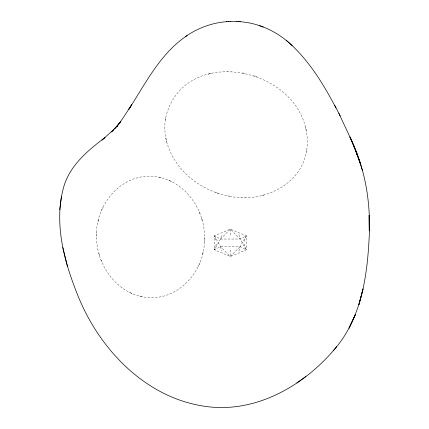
<?xml version="1.0" encoding="UTF-8"?>
<svg xmlns="http://www.w3.org/2000/svg" width="429" height="429" viewBox="0 0 429 429"><rect width="100%" height="100%" fill="white"/><g stroke="black" fill="none" stroke-linecap="round" stroke-linejoin="round"><path stroke-width="0.32" stroke-dasharray="2.15 1.61" d="M96.573 236.186C95.211 206.102 119.766 174.716 151.346 176.34C183.773 177.408 206.928 210.805 204.418 241.672C204.065 271.257 178.351 300.552 147.479 297.436C117.047 294.986 95.463 264.221 96.6 234.936M96.638 233.489L96.664 232.239M204.418 241.672L204.445 240.422M204.483 238.98L204.51 237.725M165.406 119.262C164.398 125.997 164.656 132.931 166.173 139.57M306.751 149.887C307.759 143.147 307.502 136.218 305.984 129.574M165.701 117.525C183.178 45.034 294.814 65.524 306.354 131.215M229.681 196.225C261.341 203.341 300.573 185.848 306.456 151.619M165.272 120.056L165.83 116.736M306.322 152.408L306.88 149.094M98.064 221.713L98.343 220.506M98.37 220.42L98.649 219.219M202.434 254.697L202.713 253.491M202.74 253.405L203.019 252.198M244.224 244.096L246.251 249.834L240.17 246.632L220.501 246.632L214.425 249.834L214.425 235.832L230.335 229.156L246.251 235.832L246.251 249.834L230.335 256.504L214.425 249.834L220.501 239.033L221.755 234.674M238.921 250.992L240.17 246.632L246.251 235.832L240.17 239.033L220.501 239.033L214.425 235.832L216.447 241.565M214.425 249.834L216.447 244.096M244.224 241.565L246.251 235.832M101.501 210.607L102 209.481M102.552 208.253L103.046 207.153M198.037 266.758L198.525 265.664M199.083 264.43L199.582 263.309M220.501 239.033L230.335 229.156L240.17 239.033L246.251 249.834M214.425 235.832L220.501 246.632L230.335 256.504L240.17 246.632M207.909 74.228L209.625 73.804M264.248 194.916L260.864 195.758M209.679 73.788L211.288 73.391M227.027 71.595L227.702 71.611M230.85 71.659L231.242 71.67M240.916 197.479L241.307 197.485M244.455 197.538L245.125 197.549M244.385 73.284L241.994 72.839M165.798 137.934C171.718 167.986 199.061 190.417 228.394 195.973M227.772 195.86L230.159 196.31M159.068 177.268L159.942 177.456M160.114 177.499L161.095 177.713M139.988 296.198L140.969 296.412M141.141 296.455L142.015 296.648M253.544 75.697L254.805 76.131M255.266 76.287L256.655 76.77M215.503 192.38L216.886 192.857M217.347 193.018L218.613 193.452M168.881 180.309L169.884 180.77M170.361 180.99L171.444 181.488M129.638 292.428L130.722 292.921M131.199 293.141L132.202 293.602M199.308 211.996L200.246 214.371M100.836 259.54L101.775 261.915M201.523 218.13L201.866 219.326M201.887 219.407L202.236 220.608M98.847 253.303L99.196 254.504M99.217 254.59L99.56 255.781M238.921 234.674L240.17 239.033M220.501 246.632L221.755 250.992M305.389 126.984L305.759 128.609M166.398 140.54L166.763 142.16M230.335 229.156L230.335 235.741M230.335 249.925L230.335 256.504"/><path stroke-width="0.64" d="M338.851 113.342L351.233 139.784L357.604 155.856L356.424 152.595L360.092 163.058L354.654 148.102L349.903 136.905C365.765 169.096 371.348 205.234 368.967 240.857C366.967 277.847 360.794 317.047 336.733 346.648C305.963 384.298 257.99 412.784 207.952 406.724C146.455 399.276 98.756 349.308 77.118 293.624C63.905 260.526 54 223.332 63.438 187.94C69.3 165.841 87.613 150.676 105.073 137.462L101.963 140.052L114.007 129.413L111.358 131.976L117.246 125.853L114.913 128.427L120.774 121.428L116.881 126.587L121.981 119.568L131.783 104.606L128.818 109.309C145.704 83.226 160.43 53.234 187.108 35.596M59.728 209.824L61.411 196.702M333.151 350.777L336.733 346.648M296.809 382.968L305.856 376.501M185.387 36.663C198.134 27.735 213.31 22.217 228.904 21.568M230.443 21.509L238.417 21.606M226.469 21.729L227.102 21.686M228.453 21.6L230.711 21.488M239.747 21.697C259.32 22.984 278.04 31.982 292.063 45.554M237.95 21.573L240.401 21.74M236.143 21.493L236.427 21.514M263.32 27.032L259.105 25.52M286.122 40.213C310.194 60.451 325.949 88.46 340.224 116.007M334.706 105.32L336.057 107.963M359.025 159.545L362.371 170.528M67.503 266.613L62.8 247.554M363.025 289.007L358.869 304.783L363.025 289.007M355.421 314.478L349.061 328.094L355.421 314.478M369.272 230.781L369.128 215.315L369.272 230.781"/></g></svg>
